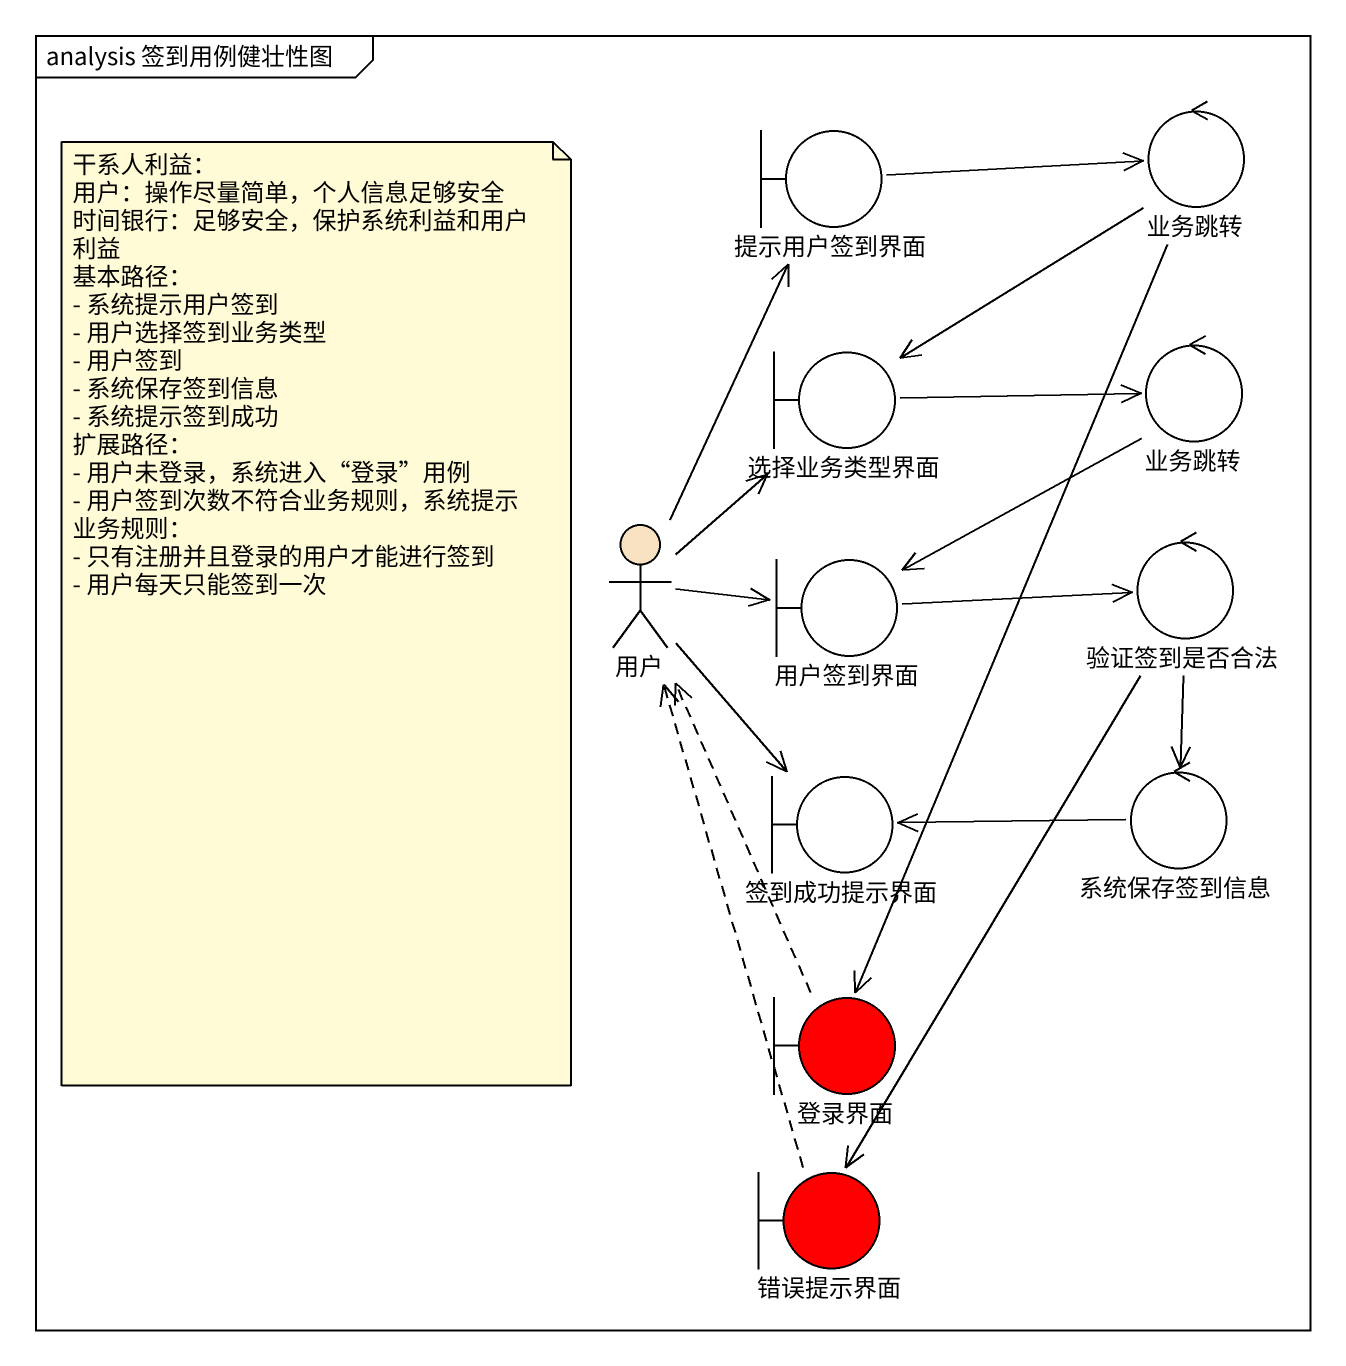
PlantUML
@startuml
mainframe analysis 签到用例健壮性图
boundary 提示用户签到界面
control 业务跳转
boundary 选择业务类型界面
control "业务跳转" as 业务跳转_2
actor 用户 #F8E2C1
boundary 用户签到界面
control 验证签到是否合法
boundary 签到成功提示界面
control 系统保存签到信息
boundary 登录界面 #FF0000
boundary 错误提示界面 #FF0000
提示用户签到界面 -right-> 业务跳转
业务跳转 --> 选择业务类型界面
业务跳转 --> 登录界面
选择业务类型界面 -right-> 业务跳转_2
业务跳转_2 --> 用户签到界面
用户 -up-> 提示用户签到界面
用户 -up-> 选择业务类型界面
用户 -right-> 用户签到界面
用户 --> 签到成功提示界面
用户签到界面 -right-> 验证签到是否合法
验证签到是否合法 --> 系统保存签到信息
验证签到是否合法 --> 错误提示界面
系统保存签到信息 -left-> 签到成功提示界面
登录界面 .up.> 用户
错误提示界面 .up.> 用户
note as N1
  干系人利益：
  用户：操作尽量简单，个人信息足够安全
  时间银行：足够安全，保护系统利益和用户利益
  基本路径：
  - 系统提示用户签到
  - 用户选择签到业务类型
  - 用户签到
  - 系统保存签到信息
  - 系统提示签到成功
  扩展路径：
  - 用户未登录，系统进入“登录”用例
  - 用户签到次数不符合业务规则，系统提示
  业务规则：
  - 只有注册并且登录的用户才能进行签到
  - 用户每天只能签到一次
end note
@enduml
